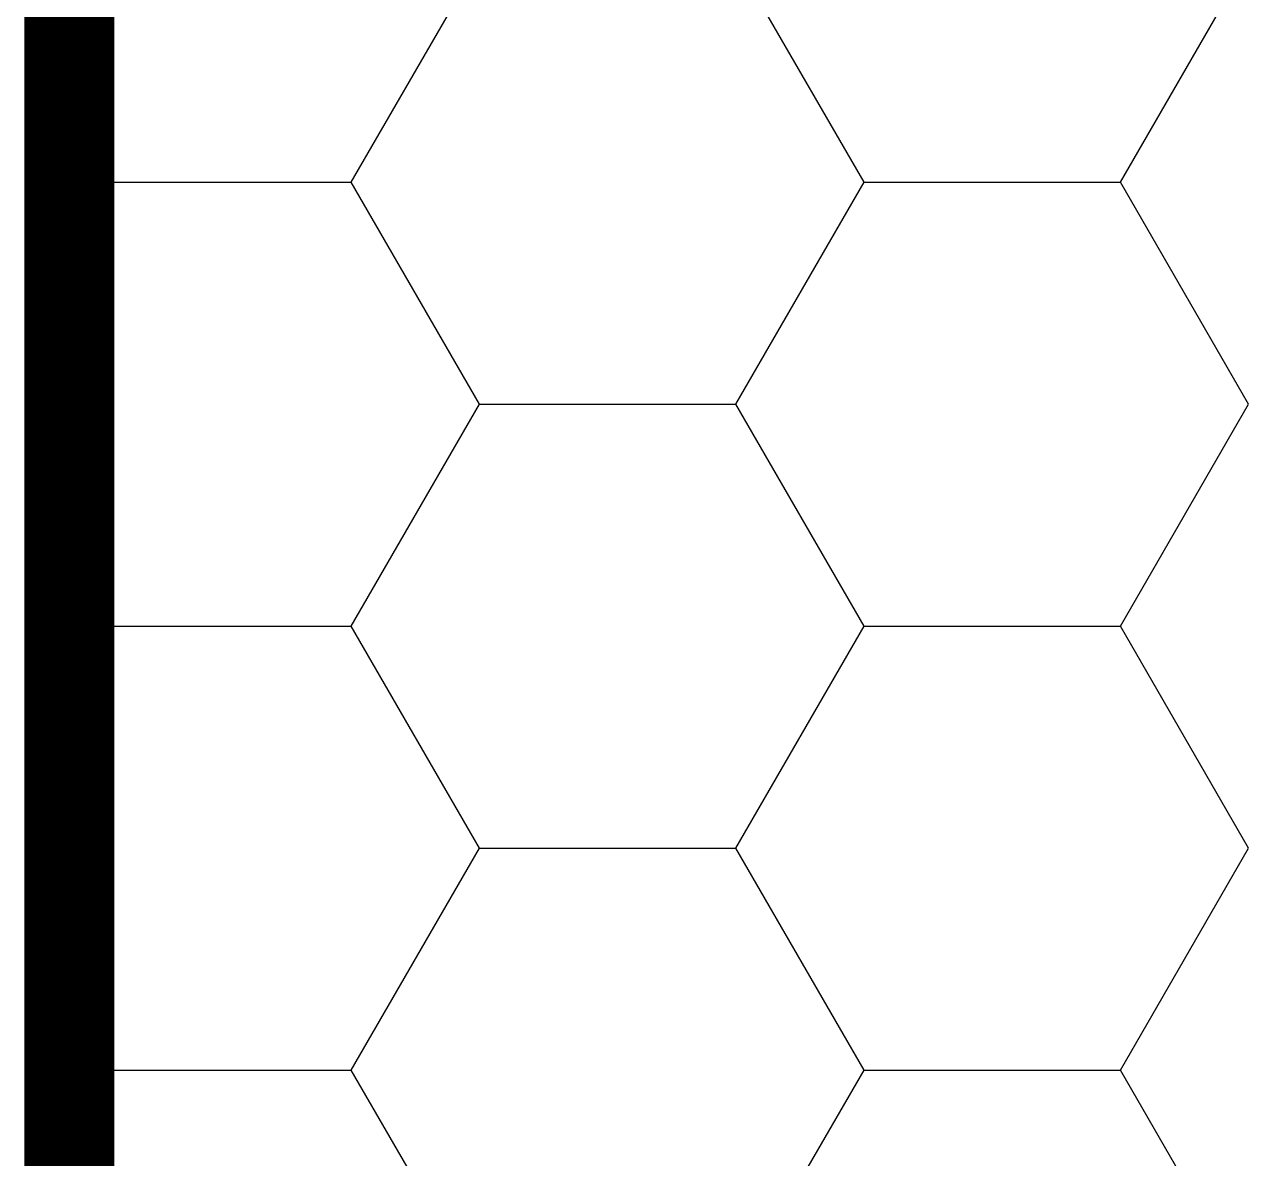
# Model space of a CAD drawing. Extents: x 0 to 21025, y 0 to 14850.
# Drawn here: x 5936.8 to 6056.2, y 12331.9 to 12442.6 of the extents above; entities that cross this region are included whole.
import ezdxf

# ---------------------------------------------------------------- set-up
doc = ezdxf.new("R2010")
doc.units = 0
doc.header["$LTSCALE"] = 175
doc.layers.get('0').update_dxf_attribs({"linetype": 'CONTINUOUS'})
doc.layers.add('DAEMMUNG', color=4, linetype='CONTINUOUS')
doc.layers.add('SCHRAFFUR', color=2, linetype='CONTINUOUS')

# ---------------------------------------------------------------- blocks, each defined once
blk = doc.blocks.new('*X7')
at = {"color": 0}
for p, q in [((5537.500004, 11626.391044), (5550.000004, 11648.041679)), ((5587.49996, 11626.391023), (5574.99996, 11648.041658)), ((5612.500004, 11626.391044), (5625.000004, 11648.041679)), ((5512.49996, 11626.391023), (5510, 11630.72108)), ((5510, 11622.06091), (5512.500004, 11626.391044)), ((5512.5, 11626.390995), (5537.5, 11626.390995)), ((5549.99996, 11604.740388), (5537.49996, 11626.391023)), ((5575.000004, 11604.740409), (5587.500004, 11626.391044)), ((5587.5, 11626.390995), (5612.5, 11626.390995)), ((5624.99996, 11604.740387), (5612.49996, 11626.391022)), ((5537.500004, 11583.089773), (5550.000004, 11604.740409)), ((5550, 11604.74036), (5575, 11604.74036)), ((5587.49996, 11583.089752), (5574.99996, 11604.740387)), ((5612.500004, 11583.089774), (5625.000004, 11604.740409)), ((5512.49996, 11583.089753), (5510, 11587.41981)), ((5510, 11578.75964), (5512.500004, 11583.089773)), ((5512.5, 11583.089725), (5537.5, 11583.089725)), ((5549.99996, 11561.439117), (5537.49996, 11583.089752)), ((5575.000004, 11561.439138), (5587.500004, 11583.089774)), ((5587.5, 11583.089725), (5612.5, 11583.089725)), ((5624.99996, 11561.439117), (5612.49996, 11583.089752)), ((5537.500004, 11539.788503), (5550.000004, 11561.439138)), ((5550, 11561.43909), (5575, 11561.43909)), ((5587.49996, 11539.788482), (5574.99996, 11561.439117)), ((5612.500003, 11539.788503), (5625.000003, 11561.439139)), ((5512.49996, 11539.788482), (5510, 11544.11854)), ((5510, 11535.45837), (5512.500004, 11539.788503)), ((5512.5, 11539.788455), (5537.5, 11539.788455)), ((5549.99996, 11518.137847), (5537.49996, 11539.788482)), ((5575.000004, 11518.137868), (5587.500004, 11539.788503)), ((5587.5, 11539.788455), (5612.5, 11539.788455)), ((5624.99996, 11518.137847), (5612.49996, 11539.788482))]:
    blk.add_line(p, q, dxfattribs=at)

msp = doc.modelspace()

# ---------------------------------------------------------------- linework, layer by layer
at = {"layer": 'DAEMMUNG', "const_width": 8.75}
msp.add_lwpolyline([(5941.15625, 12530.782507), (5941.15625, 11278.282507), (6141.15625, 11278.282507), (6141.15625, 12530.782507)], dxfattribs=at)

# ---------------------------------------------------------------- block references
at = {"layer": 'SCHRAFFUR'}
msp.add_blockref('*X7', (431.15625, 800.782507), dxfattribs=at)

doc.saveas('drawing.dxf')
